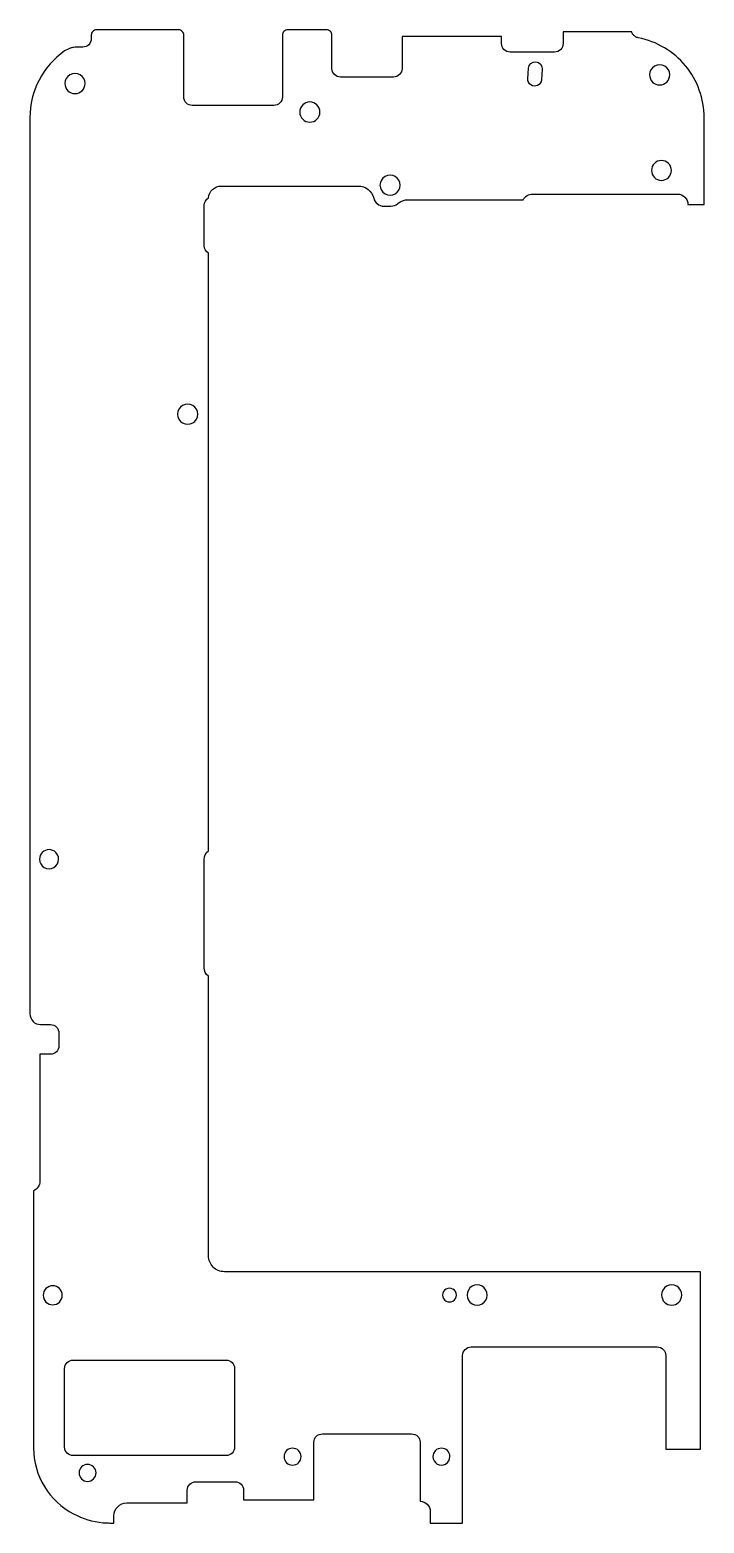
# Model space of a CAD drawing. Extents: x 0 to 63, y 0 to 141.
import ezdxf

# ---------------------------------------------------------------- set-up
doc = ezdxf.new("R2010")
doc.units = 0
doc.layers.add('BG_CUTOUT', color=7, linetype='CONTINUOUS')
doc.layers.add('BG_DESIGN_OUTLINE', color=7, linetype='CONTINUOUS')

msp = doc.modelspace()

# ---------------------------------------------------------------- linework, layer by layer
at = {"layer": 'BG_CUTOUT'}
for points in [[(5.1926, 135.581, 1), (3.29268, 135.58096, 1)], [(46.8466, 136.0368), (46.9164, 137.0343, -1), (48.2132, 136.9436), (48.1435, 135.9461, -1)], [(60.214, 136.4004, 1), (58.31394, 136.40038, 1)], [(27.2921, 132.8992, 1), (25.39216, 132.89918, 1)], [(60.3691, 127.4004, 1), (58.49566, 127.40038, 1)], [(34.8478, 126.0099, 1), (32.9477, 126.00996, 1)], [(15.7978, 104.4399, 1), (13.8977, 104.43996, 1)], [(2.7044, 62.5304, 1), (0.90436, 62.53038, 1)], [(3.05, 21.4604, 1), (1.24996, 21.46038, 1)], [(40.1377, 21.4804, 1), (38.83764, 21.48032, 1)], [(43.0377, 21.4804, 1), (41.13764, 21.48032, 1)], [(61.3444, 21.4804, 1), (59.44436, 21.48038, 1)], [(4.0644, 6.3604, -0.414214), (3.2644, 7.1604), (3.2644, 14.5604, -0.414214), (4.0644, 15.3604), (18.4644, 15.3604, -0.414214), (19.2644, 14.5604), (19.2644, 7.1604, -0.414214), (18.4644, 6.3604)], [(25.5244, 6.2604, 1), (23.92436, 6.26038, 1)], [(39.5244, 6.2604, 1), (37.92436, 6.26038, 1)], [(6.2244, 4.7304, 1), (4.62436, 4.73038, 1)]]:
    msp.add_lwpolyline(points, format="xyb", close=True, dxfattribs=at)
at = {"layer": 'BG_DESIGN_OUTLINE'}
msp.add_lwpolyline([(4.1192, 0.8635, 0.094779), (6.873, 0.0396, 0.0074), (7.3934, 0.0144, 0.004305), (7.9144, 0.0013), (7.9144, 0.7004, -0.414214), (9.1144, 1.9004), (14.8144, 1.9004), (14.8144, 3.1004, -0.414214), (15.6144, 3.9004), (19.3144, 3.9004, -0.414214), (20.1144, 3.1004), (20.1144, 2.2004), (26.7244, 2.2004), (26.7244, 7.6104, -0.414214), (27.5244, 8.4104), (35.9244, 8.4104, -0.414214), (36.7244, 7.6104), (36.7244, 2.0804, -0.399638), (37.6744, 1.0816), (37.6744, 0), (40.7244, 0), (40.7244, 15.7904, -0.414214), (41.5244, 16.5904), (59.0444, 16.5904, -0.414214), (59.8444, 15.7904), (59.8444, 6.9804), (63.0988, 6.9804), (63.0988, 23.6804), (18.3044, 23.6804, -0.414214), (16.8044, 25.1804), (16.8044, 51.5004, -0.236068), (16.4044, 52.3004), (16.4044, 62.5104, -0.236068), (16.8044, 63.3104), (16.8044, 119.6084, -0.267949), (16.4044, 120.3012), (16.4044, 124.1156, -0.268968), (16.807, 124.8099, -0.394922), (18.0044, 125.9304), (30.8985, 125.9304, -0.344298), (32.3539, 124.7934, 0.344298), (33.3242, 124.0354), (33.9653, 124.0354, 0.179963), (34.6188, 124.2786, -0.179963), (35.5991, 124.6432), (46.4206, 124.6432, -0.279358), (47.307, 125.1804), (60.9244, 125.1804, -0.414214), (61.9244, 124.1804), (63.4488, 124.1804), (63.4488, 132.3793, 0.174133), (61.7007, 137.2466, 0.174134), (57.2552, 139.8895, -0.042196), (57.1256, 139.9262, -0.042196), (57.0039, 139.9842, -0.042196), (56.8936, 140.0617, -0.042196), (56.798, 140.1567, -0.042196), (56.7197, 140.2664, -0.042196), (56.6609, 140.3877, -0.00538), (56.6549, 140.4038, -0.005365), (56.6492, 140.42, -0.008044), (56.6414, 140.4446, -0.008067), (56.6344, 140.4694), (50.1844, 140.4694), (50.1844, 139.3504, -0.414214), (49.3844, 138.5504), (45.1825, 138.5504, -0.414214), (44.3825, 139.3504), (44.3825, 140.0294), (35.0244, 140.0294), (35.0244, 136.9964, -0.414214), (34.2244, 136.1964), (29.2243, 136.1964, -0.414214), (28.4243, 136.9964), (28.4243, 140.1394, 0.414214), (27.9243, 140.6394), (24.2643, 140.6394, 0.414214), (23.7643, 140.1394), (23.7643, 134.3194, -0.414214), (22.9643, 133.5194), (15.2843, 133.5194, -0.414214), (14.4843, 134.3194), (14.4843, 140.1394, 0.414214), (13.9843, 140.6394), (6.2743, 140.6394, 0.414214), (5.7743, 140.1394), (5.7743, 139.8104, -0.414214), (4.9743, 139.0104), (4.4133, 139.0104, 0.038143), (4.1095, 138.9872, 0.038143), (3.8127, 138.9181, 0.038144), (3.5299, 138.8047, 0.038145), (3.2675, 138.6497, 0.12068), (0.8659, 135.9147, 0.120679), (0, 132.3793), (0, 47.9604, 0.414214), (1, 46.9604), (1.9344, 46.9604, -0.414214), (2.7344, 46.1604), (2.7344, 44.9604, -0.414214), (1.9344, 44.1604), (0.9344, 44.1604), (0.9344, 32.1993, -0.293574), (0.35, 31.2897), (0.35, 7.0734, 0.279739)], format="xyb", close=True, dxfattribs=at)

doc.saveas('drawing.dxf')
